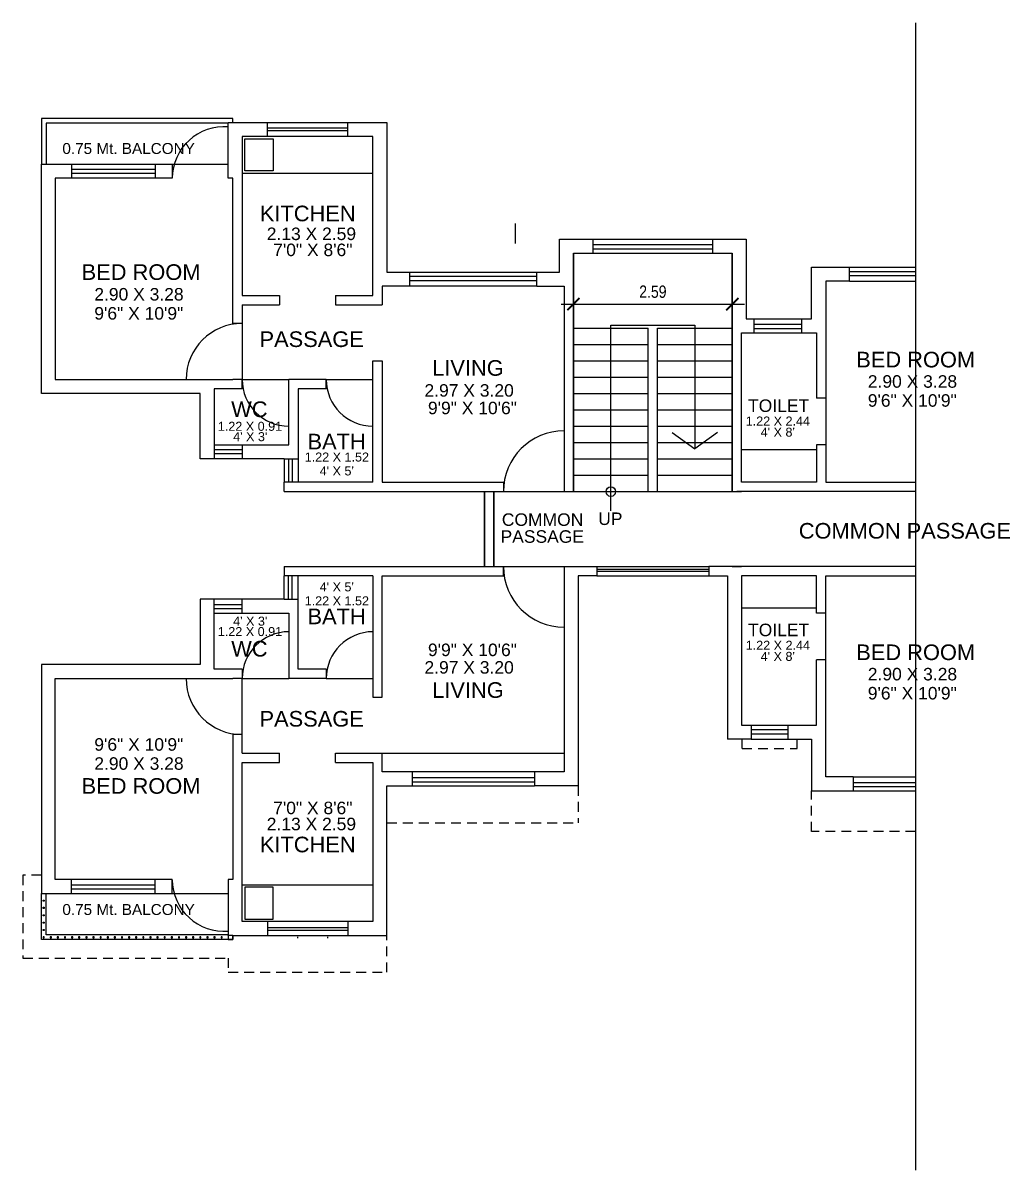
# Model space of a CAD drawing. Header units: metres. Extents: x -1441 to -394, y -133 to 518.
# Drawn here: x -1088.26 to -1072.16, y 136.47 to 155.18 of the extents above; entities that cross this region are included whole.
import ezdxf

# ---------------------------------------------------------------- set-up
doc = ezdxf.new("R2010")
doc.units = ezdxf.units.M
doc.header["$LTSCALE"] = 25.4
doc.header["$PDMODE"] = 3
doc.linetypes.add('DASHED2', pattern=[9.525, 6.35, -3.175])
doc.layers.get('0').update_dxf_attribs({"linetype": 'CONTINUOUS'})
doc.layers.get('DEFPOINTS').update_dxf_attribs({"linetype": 'CONTINUOUS'})
doc.styles.get("Standard").update_dxf_attribs({"font": 'ARIALN.TTF'})
doc.styles.add('STYLE3', font='arial.ttf')
doc.dimstyles.get("Standard").update_dxf_attribs({"dimscale": 0, "dimtxt": 0.2, "dimasz": 0.2, "dimexe": 0.2, "dimexo": 0.25, "dimgap": 0.1, "dimtad": 1, "dimtoh": 1, "dimzin": 0, "dimdsep": 46, "dimtxsty": 'Standard', "dimblk1": 'ARCHTICK', "dimblk2": 'ARCHTICK', "dimsah": 1, "dimcen": 0, "dimdle": 0.2, "dimclrd": 8, "dimclre": 8, "dimclrt": 3, "dimadec": 0, "dimazin": 0, "dimtfac": 1, "dimtmove": 0, "dimatfit": 3, "dimldrblk": 'ARCHTICK', "dimfxl": 25.4, "dimfrac": 1, "dimtolj": 1, "dimtzin": 0, "dimarcsym": 0})

# ---------------------------------------------------------------- blocks, each defined once
blk = doc.blocks.new('_ARCHTICK')
at = {"color": 0, "linetype": 'ByBlock', "const_width": 0.15}
blk.add_lwpolyline([(-0.5, -0.5), (0.5, 0.5)], dxfattribs=at)
blk = doc.blocks.new('*D298')
at = {"color": 8, "lineweight": -2, "transparency": 16777216}
for p, q in [((-1079.279, 150.454), (-1079.279, 150.794)), ((-1076.688, 150.454), (-1076.688, 150.794)), ((-1079.479, 150.594), (-1076.488, 150.594))]:
    blk.add_line(p, q, dxfattribs=at)
at = {"layer": 'DEFPOINTS', "color": 0, "transparency": 16777216}
for p in [(-1076.688, 150.594), (-1079.279, 150.204), (-1076.688, 150.204)]:
    blk.add_point(p, dxfattribs=at)
at = {"color": 8, "lineweight": -2, "transparency": 16777216, "xscale": 0.2, "yscale": 0.2, "zscale": 0.2, "rotation": 180}
blk.add_blockref('_ARCHTICK', (-1079.279, 150.594), dxfattribs=at)
at = {"color": 8, "lineweight": -2, "transparency": 16777216, "xscale": 0.2, "yscale": 0.2, "zscale": 0.2}
blk.add_blockref('_ARCHTICK', (-1076.688, 150.594), dxfattribs=at)
at = {"color": 3, "transparency": 16777216, "insert": (-1077.983, 150.796), "char_height": 0.2, "attachment_point": 5}
blk.add_mtext('\\A1;2.59', dxfattribs=at)

msp = doc.modelspace()

# ---------------------------------------------------------------- linework, layer by layer
at = {"color": 8, "linetype": 'Continuous'}
for p, q in [((-1073.701, 155.18), (-1073.701, 136.472)), ((-1082.397, 143.269), (-1079.431, 143.269))]:
    msp.add_line(p, q, dxfattribs=at)
at = {"color": 7}
for p, q in [((-1084.272, 153.328), (-1084.272, 153.556)), ((-1082.96, 153.328), (-1082.96, 153.556)), ((-1087.465, 152.874), (-1087.465, 152.646)), ((-1086.103, 152.874), (-1086.103, 152.646)), ((-1085.826, 152.874), (-1085.826, 152.646)), ((-1078.964, 151.651), (-1078.964, 151.423)), ((-1077.006, 151.423), (-1077.006, 151.651)), ((-1074.775, 150.969), (-1074.775, 151.198)), ((-1081.95, 150.888), (-1081.95, 151.118)), ((-1079.878, 150.888), (-1079.431, 150.888)), ((-1079.431, 150.888), (-1079.431, 147.537)), ((-1084.073, 150.737), (-1084.073, 150.585)), ((-1083.159, 150.737), (-1083.159, 150.585)), ((-1084.683, 150.585), (-1084.073, 150.585)), ((-1084.683, 150.585), (-1084.683, 150.28)), ((-1083.159, 150.585), (-1082.397, 150.585)), ((-1084.683, 150.28), (-1084.835, 150.28)), ((-1076.33, 150.127), (-1076.33, 150.356)), ((-1075.559, 150.356), (-1075.559, 150.127)), ((-1082.549, 147.689), (-1082.549, 149.67)), ((-1082.549, 149.67), (-1082.397, 149.67)), ((-1084.683, 149.365), (-1084.835, 149.365)), ((-1084.683, 149.213), (-1084.683, 149.365)), ((-1083.921, 148.299), (-1083.921, 149.365)), ((-1083.311, 149.365), (-1083.921, 149.365)), ((-1083.311, 149.213), (-1083.311, 149.365)), ((-1084.683, 149.213), (-1085.14, 149.213)), ((-1085.14, 149.213), (-1085.14, 148.07)), ((-1083.311, 149.213), (-1083.768, 149.213)), ((-1083.768, 149.213), (-1083.768, 148.07)), ((-1075.164, 149.061), (-1075.316, 149.061)), ((-1084.683, 148.299), (-1083.921, 148.299)), ((-1084.683, 148.299), (-1084.683, 148.07)), ((-1075.164, 148.299), (-1075.316, 148.299)), ((-1083.997, 148.07), (-1083.768, 148.07)), ((-1082.549, 147.689), (-1083.997, 147.689)), ((-1083.997, 147.537), (-1083.997, 147.689)), ((-1080.422, 147.689), (-1080.422, 147.537)), ((-1083.997, 147.537), (-1080.422, 147.537)), ((-1080.731, 147.537), (-1080.731, 146.317)), ((-1080.731, 146.317), (-1080.731, 147.537)), ((-1080.579, 147.537), (-1080.579, 146.317)), ((-1080.579, 146.317), (-1080.579, 147.537)), ((-1079.431, 147.537), (-1079.279, 147.537)), ((-1076.688, 147.537), (-1076.536, 147.537)), ((-1073.701, 147.537), (-1076.612, 147.537)), ((-1083.997, 146.317), (-1083.997, 146.165)), ((-1083.997, 146.317), (-1080.422, 146.317)), ((-1080.422, 146.165), (-1080.422, 146.317)), ((-1080.422, 146.165), (-1080.422, 146.317)), ((-1079.431, 146.317), (-1078.895, 146.317)), ((-1078.895, 146.317), (-1078.895, 146.165)), ((-1077.072, 146.317), (-1077.072, 146.165)), ((-1073.701, 146.317), (-1077.072, 146.317)), ((-1076.688, 146.317), (-1076.536, 146.317)), ((-1082.549, 146.165), (-1083.997, 146.165)), ((-1082.549, 146.165), (-1082.549, 144.184)), ((-1077.072, 146.165), (-1076.764, 146.165)), ((-1076.764, 146.165), (-1076.764, 143.498)), ((-1085.14, 144.641), (-1085.14, 145.784)), ((-1084.683, 145.555), (-1084.683, 145.784)), ((-1083.997, 145.784), (-1083.768, 145.784)), ((-1083.768, 144.641), (-1083.768, 145.784)), ((-1084.683, 145.555), (-1083.921, 145.555)), ((-1083.921, 145.555), (-1083.921, 144.489)), ((-1075.164, 145.555), (-1075.316, 145.555)), ((-1084.683, 144.641), (-1085.14, 144.641)), ((-1084.683, 144.641), (-1084.683, 144.489)), ((-1083.311, 144.641), (-1083.768, 144.641)), ((-1083.311, 144.641), (-1083.311, 144.489)), ((-1075.164, 144.793), (-1075.316, 144.793)), ((-1084.683, 144.489), (-1084.835, 144.489)), ((-1083.311, 144.489), (-1083.921, 144.489)), ((-1082.549, 144.184), (-1082.397, 144.184)), ((-1076.378, 143.727), (-1076.378, 143.498)), ((-1075.778, 143.498), (-1075.778, 143.727)), ((-1084.683, 143.574), (-1084.835, 143.574)), ((-1084.683, 143.269), (-1084.683, 143.574)), ((-1076.378, 143.498), (-1076.764, 143.498)), ((-1084.683, 143.269), (-1084.073, 143.269)), ((-1084.073, 143.117), (-1084.073, 143.269)), ((-1083.159, 143.269), (-1082.397, 143.269)), ((-1083.159, 143.117), (-1083.159, 143.269)), ((-1081.912, 142.966), (-1081.912, 142.736)), ((-1079.916, 142.965), (-1079.916, 142.736)), ((-1074.714, 142.885), (-1074.714, 142.656)), ((-1087.465, 140.98), (-1087.465, 141.208)), ((-1086.103, 140.98), (-1086.103, 141.208)), ((-1085.826, 140.98), (-1085.826, 141.208)), ((-1084.272, 140.526), (-1084.272, 140.298)), ((-1082.96, 140.526), (-1082.96, 140.298))]:
    msp.add_line(p, q, dxfattribs=at)
at = {"color": 8}
for p, q in [((-1085.826, 152.874), (-1084.911, 152.874)), ((-1084.683, 152.728), (-1082.549, 152.728)), ((-1080.231, 151.91), (-1080.231, 151.584)), ((-1078.964, 151.651), (-1077.006, 151.651)), ((-1078.964, 151.423), (-1077.006, 151.423)), ((-1074.775, 151.198), (-1073.701, 151.198)), ((-1074.775, 150.969), (-1073.701, 150.969)), ((-1084.683, 150.28), (-1084.683, 149.365)), ((-1076.33, 150.356), (-1075.559, 150.356)), ((-1079.279, 150.204), (-1078.06, 150.204)), ((-1078.06, 147.537), (-1078.06, 150.204)), ((-1077.907, 147.537), (-1077.907, 150.204)), ((-1077.907, 150.204), (-1076.688, 150.204)), ((-1076.33, 150.127), (-1075.559, 150.127)), ((-1079.279, 149.937), (-1078.06, 149.937)), ((-1077.907, 149.937), (-1076.688, 149.937)), ((-1079.279, 149.67), (-1078.06, 149.67)), ((-1077.907, 149.67), (-1076.688, 149.67)), ((-1084.683, 149.365), (-1083.921, 149.365)), ((-1083.311, 149.365), (-1082.549, 149.365)), ((-1079.279, 149.403), (-1078.06, 149.403)), ((-1077.907, 149.403), (-1076.688, 149.403)), ((-1079.279, 149.137), (-1078.06, 149.137)), ((-1077.907, 149.137), (-1076.688, 149.137)), ((-1075.164, 149.061), (-1075.164, 148.299)), ((-1079.279, 148.87), (-1078.06, 148.87)), ((-1077.907, 148.87), (-1076.688, 148.87)), ((-1079.279, 148.603), (-1078.06, 148.603)), ((-1077.907, 148.603), (-1076.688, 148.603)), ((-1085.14, 148.299), (-1084.683, 148.299)), ((-1079.279, 148.337), (-1078.06, 148.337)), ((-1077.907, 148.337), (-1076.688, 148.337)), ((-1075.316, 148.217), (-1076.536, 148.217)), ((-1083.997, 148.07), (-1083.997, 147.689)), ((-1083.768, 148.07), (-1083.768, 147.689)), ((-1079.279, 148.07), (-1078.06, 148.07)), ((-1077.907, 148.07), (-1076.688, 148.07)), ((-1079.279, 147.803), (-1078.06, 147.803)), ((-1077.907, 147.803), (-1076.688, 147.803)), ((-1080.422, 147.537), (-1079.431, 147.537)), ((-1079.279, 147.537), (-1078.06, 147.537)), ((-1078.06, 147.537), (-1077.907, 147.537)), ((-1077.907, 147.537), (-1076.688, 147.537)), ((-1080.422, 146.317), (-1079.431, 146.317)), ((-1078.895, 146.317), (-1077.072, 146.317)), ((-1083.997, 145.784), (-1083.997, 146.165)), ((-1083.768, 145.784), (-1083.768, 146.165)), ((-1078.895, 146.165), (-1077.072, 146.165)), ((-1085.14, 145.555), (-1084.683, 145.555)), ((-1075.316, 145.637), (-1076.536, 145.637)), ((-1075.164, 144.793), (-1075.164, 145.555)), ((-1084.683, 143.574), (-1084.683, 144.489)), ((-1084.683, 144.489), (-1083.921, 144.489)), ((-1083.311, 144.489), (-1082.549, 144.489)), ((-1076.378, 143.727), (-1075.778, 143.727)), ((-1076.378, 143.498), (-1075.778, 143.498)), ((-1074.714, 142.885), (-1073.701, 142.885)), ((-1074.714, 142.656), (-1073.701, 142.656)), ((-1084.683, 141.126), (-1082.549, 141.126)), ((-1085.826, 140.98), (-1084.911, 140.98))]:
    msp.add_line(p, q, dxfattribs=at)
at = {"color": 5}
for p, q in [((-1078.964, 151.565), (-1077.006, 151.565)), ((-1078.964, 151.498), (-1077.006, 151.498)), ((-1074.775, 151.127), (-1073.701, 151.127)), ((-1074.775, 151.059), (-1073.701, 151.059)), ((-1076.33, 150.269), (-1075.559, 150.269)), ((-1076.33, 150.196), (-1075.559, 150.196)), ((-1085.14, 148.225), (-1084.683, 148.225)), ((-1085.14, 148.156), (-1084.683, 148.156)), ((-1083.928, 148.07), (-1083.928, 147.689)), ((-1083.868, 148.07), (-1083.868, 147.689)), ((-1083.928, 145.784), (-1083.928, 146.165)), ((-1083.868, 145.784), (-1083.868, 146.165)), ((-1078.895, 146.271), (-1077.072, 146.271)), ((-1078.895, 146.24), (-1077.072, 146.24)), ((-1085.14, 145.698), (-1084.683, 145.698)), ((-1085.14, 145.629), (-1084.683, 145.629)), ((-1076.378, 143.658), (-1075.778, 143.658)), ((-1076.378, 143.585), (-1075.778, 143.585)), ((-1074.714, 142.795), (-1073.701, 142.795)), ((-1074.714, 142.727), (-1073.701, 142.727))]:
    msp.add_line(p, q, dxfattribs=at)
at = {"color": 146}
for p, q in [((-1079.279, 147.537), (-1079.279, 151.423)), ((-1079.279, 151.423), (-1078.964, 151.423)), ((-1077.006, 151.423), (-1076.688, 151.423)), ((-1076.688, 147.537), (-1076.688, 151.423))]:
    msp.add_line(p, q, dxfattribs=at)
at = {"color": 1}
for p, q in [((-1078.669, 147.222), (-1078.669, 150.249)), ((-1078.669, 150.249), (-1077.298, 150.249)), ((-1077.298, 150.249), (-1077.298, 148.234)), ((-1077.666, 148.501), (-1077.298, 148.234)), ((-1076.93, 148.501), (-1077.298, 148.234))]:
    msp.add_line(p, q, dxfattribs=at)
at = {"color": 9}
for p, q in [((-1087.731, 149.365), (-1085.902, 149.365)), ((-1087.731, 144.489), (-1085.902, 144.489))]:
    msp.add_line(p, q, dxfattribs=at)
at = {"color": 8, "linetype": 'DASHED2', "ltscale": 0.001}
for p, q in [((-1076.528, 143.348), (-1076.528, 143.498)), ((-1075.628, 143.348), (-1075.628, 143.498)), ((-1076.528, 143.348), (-1075.628, 143.348)), ((-1079.203, 142.736), (-1079.203, 142.136)), ((-1075.393, 141.991), (-1075.393, 142.656)), ((-1082.321, 142.136), (-1079.203, 142.136)), ((-1073.701, 141.991), (-1075.393, 141.991))]:
    msp.add_line(p, q, dxfattribs=at)
at = {"color": 7, "linetype": 'Continuous'}
msp.add_line((-1084.835, 140.298), (-1084.911, 140.298), dxfattribs=at)
at = {"color": 38, "linetype": 'Continuous'}
for p, q in [((-1083.775, 140.253), (-1083.775, 140.273)), ((-1083.288, 140.253), (-1083.288, 140.273))]:
    msp.add_line(p, q, dxfattribs=at)
at = {"color": 8}
for points in [[(-1084.835, 153.556), (-1084.835, 153.624), (-1087.959, 153.624), (-1087.959, 152.874)], [(-1084.911, 153.556), (-1084.911, 153.548), (-1087.883, 153.548), (-1087.883, 152.874)], [(-1084.272, 153.556), (-1082.96, 153.556)], [(-1082.96, 153.328), (-1084.272, 153.328)], [(-1087.465, 152.874), (-1086.103, 152.874)], [(-1086.103, 152.646), (-1087.465, 152.646)], [(-1081.95, 151.118), (-1079.878, 151.118)], [(-1079.878, 150.888), (-1081.95, 150.888)], [(-1084.683, 148.07), (-1085.14, 148.07)], [(-1084.683, 145.784), (-1085.14, 145.784)], [(-1079.916, 142.966), (-1081.912, 142.966)], [(-1081.912, 142.736), (-1079.916, 142.736)], [(-1086.103, 141.208), (-1087.465, 141.208)], [(-1084.835, 140.298), (-1084.835, 140.23), (-1087.959, 140.23), (-1087.959, 140.98)], [(-1084.911, 140.298), (-1084.911, 140.306), (-1087.883, 140.306), (-1087.883, 140.98)], [(-1087.465, 140.98), (-1086.103, 140.98)], [(-1082.96, 140.526), (-1084.272, 140.526)], [(-1084.272, 140.298), (-1082.96, 140.298)]]:
    msp.add_lwpolyline(points, dxfattribs=at)
at = {"color": 7}
for points in [[(-1084.911, 152.646), (-1084.911, 153.556), (-1084.272, 153.556)], [(-1082.96, 153.556), (-1082.321, 153.556), (-1082.321, 151.118), (-1081.95, 151.118)], [(-1084.272, 153.328), (-1084.683, 153.328), (-1084.683, 150.737), (-1084.073, 150.737)], [(-1083.159, 150.737), (-1082.549, 150.737), (-1082.549, 153.328), (-1082.96, 153.328)], [(-1085.14, 148.07), (-1085.369, 148.07), (-1085.369, 149.137), (-1085.673, 149.137), (-1085.673, 149.137), (-1087.959, 149.137), (-1087.959, 152.874), (-1087.465, 152.874)], [(-1086.103, 152.874), (-1085.826, 152.874)], [(-1087.465, 152.646), (-1087.731, 152.646), (-1087.731, 149.365), (-1085.902, 149.365), (-1085.902, 149.365), (-1084.835, 149.365)], [(-1085.826, 152.646), (-1086.103, 152.646)], [(-1084.835, 150.28), (-1084.835, 152.646), (-1084.911, 152.646)], [(-1079.878, 150.888), (-1079.878, 151.118), (-1079.509, 151.118), (-1079.509, 151.651), (-1078.964, 151.651)], [(-1077.006, 151.651), (-1076.459, 151.651), (-1076.459, 150.356), (-1076.33, 150.356)], [(-1079.279, 151.423), (-1078.964, 151.423)], [(-1079.279, 147.537), (-1079.279, 151.423)], [(-1077.006, 151.423), (-1076.688, 151.423), (-1076.688, 147.537)], [(-1075.559, 150.356), (-1075.393, 150.356), (-1075.393, 151.198), (-1074.775, 151.198)], [(-1081.95, 150.888), (-1082.397, 150.888), (-1082.397, 150.585)], [(-1074.775, 150.969), (-1075.164, 150.969), (-1075.164, 149.061)], [(-1075.316, 148.299), (-1075.316, 147.689), (-1076.536, 147.689), (-1076.536, 150.127), (-1076.33, 150.127)], [(-1075.559, 150.127), (-1075.316, 150.127), (-1075.316, 149.061)], [(-1082.397, 149.67), (-1082.397, 147.689), (-1080.422, 147.689)], [(-1075.164, 148.299), (-1075.164, 147.689), (-1073.701, 147.689)], [(-1083.997, 148.07), (-1084.683, 148.07)], [(-1079.431, 146.317), (-1079.431, 142.965), (-1079.916, 142.965)], [(-1082.397, 144.184), (-1082.397, 146.165), (-1080.422, 146.165)], [(-1078.895, 146.165), (-1079.203, 146.165), (-1079.203, 142.736), (-1079.916, 142.736)], [(-1075.316, 145.555), (-1075.316, 146.165), (-1076.536, 146.165), (-1076.536, 143.727), (-1076.378, 143.727)], [(-1075.164, 145.555), (-1075.164, 146.165), (-1073.701, 146.165)], [(-1085.14, 145.784), (-1085.369, 145.784), (-1085.369, 144.717), (-1085.673, 144.717), (-1085.673, 144.717), (-1087.959, 144.717), (-1087.959, 140.98), (-1087.465, 140.98)], [(-1083.997, 145.784), (-1084.683, 145.784)], [(-1075.778, 143.727), (-1075.316, 143.727), (-1075.316, 144.793)], [(-1074.714, 142.885), (-1075.164, 142.885), (-1075.164, 144.793)], [(-1087.465, 141.208), (-1087.731, 141.208), (-1087.731, 144.489), (-1085.902, 144.489), (-1085.902, 144.489), (-1084.835, 144.489)], [(-1084.835, 143.574), (-1084.835, 141.208), (-1084.911, 141.208)], [(-1075.778, 143.498), (-1075.393, 143.498), (-1075.393, 142.656), (-1074.714, 142.656)], [(-1084.272, 140.526), (-1084.683, 140.526), (-1084.683, 143.117), (-1084.073, 143.117)], [(-1083.159, 143.117), (-1082.549, 143.117), (-1082.549, 140.526), (-1082.96, 140.526)], [(-1081.912, 142.966), (-1082.397, 142.966), (-1082.397, 143.269)], [(-1082.96, 140.298), (-1082.321, 140.298), (-1082.321, 142.736), (-1081.912, 142.736)], [(-1085.826, 141.208), (-1086.103, 141.208)], [(-1084.911, 141.208), (-1084.911, 140.23), (-1084.835, 140.23), (-1084.835, 140.298), (-1084.272, 140.298)], [(-1086.103, 140.98), (-1085.826, 140.98)]]:
    msp.add_lwpolyline(points, dxfattribs=at)
at = {"color": 5}
for points in [[(-1084.272, 153.471), (-1082.96, 153.471)], [(-1084.272, 153.428), (-1082.96, 153.428)], [(-1087.465, 152.795), (-1086.103, 152.795)], [(-1087.465, 152.73), (-1086.103, 152.73)], [(-1081.95, 151.05), (-1079.878, 151.05)], [(-1081.95, 150.982), (-1079.878, 150.982)], [(-1081.912, 142.872), (-1079.916, 142.872)], [(-1081.912, 142.804), (-1079.916, 142.804)], [(-1087.465, 141.124), (-1086.103, 141.124)], [(-1087.465, 141.059), (-1086.103, 141.059)], [(-1084.272, 140.426), (-1082.96, 140.426)], [(-1084.272, 140.383), (-1082.96, 140.383)]]:
    msp.add_lwpolyline(points, dxfattribs=at)
at = {"color": 8}
for points in [[(-1084.64, 153.291), (-1084.176, 153.291), (-1084.176, 152.767), (-1084.64, 152.767)], [(-1084.64, 140.563), (-1084.176, 140.563), (-1084.176, 141.087), (-1084.64, 141.087)]]:
    msp.add_lwpolyline(points, close=True, dxfattribs=at)
at = {"color": 146}
for points in [[(-1079.279, 151.423), (-1079.279, 147.537)], [(-1076.688, 151.423), (-1076.688, 147.537)]]:
    msp.add_lwpolyline(points, dxfattribs=at)
at = {"color": 8, "linetype": 'DASHED2', "ltscale": 0.001}
msp.add_lwpolyline([(-1087.959, 141.28), (-1088.259, 141.28), (-1088.259, 139.93), (-1084.911, 139.93), (-1084.911, 139.698), (-1082.321, 139.698), (-1082.321, 140.298)], dxfattribs=at)
at = {"color": 1}
for points in [[(-1087.931, 140.856), (-1087.931, 140.876), (-1087.911, 140.876), (-1087.911, 140.856)], [(-1087.931, 140.737), (-1087.931, 140.757), (-1087.911, 140.757), (-1087.911, 140.737)], [(-1087.931, 140.617), (-1087.931, 140.637), (-1087.911, 140.637), (-1087.911, 140.617)], [(-1087.931, 140.497), (-1087.931, 140.517), (-1087.911, 140.517), (-1087.911, 140.497)], [(-1087.931, 140.377), (-1087.931, 140.397), (-1087.911, 140.397), (-1087.911, 140.377)], [(-1087.931, 140.258), (-1087.911, 140.258), (-1087.911, 140.278), (-1087.931, 140.278)], [(-1087.815, 140.258), (-1087.795, 140.258), (-1087.795, 140.278), (-1087.815, 140.278)], [(-1087.699, 140.258), (-1087.679, 140.258), (-1087.679, 140.278), (-1087.699, 140.278)], [(-1087.583, 140.258), (-1087.563, 140.258), (-1087.563, 140.278), (-1087.583, 140.278)], [(-1087.467, 140.258), (-1087.447, 140.258), (-1087.447, 140.278), (-1087.467, 140.278)], [(-1087.351, 140.258), (-1087.331, 140.258), (-1087.331, 140.278), (-1087.351, 140.278)], [(-1087.234, 140.258), (-1087.214, 140.258), (-1087.214, 140.278), (-1087.234, 140.278)], [(-1087.118, 140.258), (-1087.098, 140.258), (-1087.098, 140.278), (-1087.118, 140.278)], [(-1087.002, 140.258), (-1086.982, 140.258), (-1086.982, 140.278), (-1087.002, 140.278)], [(-1086.886, 140.258), (-1086.866, 140.258), (-1086.866, 140.278), (-1086.886, 140.278)], [(-1086.77, 140.258), (-1086.75, 140.258), (-1086.75, 140.278), (-1086.77, 140.278)], [(-1086.654, 140.258), (-1086.634, 140.258), (-1086.634, 140.278), (-1086.654, 140.278)], [(-1086.538, 140.258), (-1086.518, 140.258), (-1086.518, 140.278), (-1086.538, 140.278)], [(-1086.421, 140.258), (-1086.401, 140.258), (-1086.401, 140.278), (-1086.421, 140.278)], [(-1086.305, 140.258), (-1086.285, 140.258), (-1086.285, 140.278), (-1086.305, 140.278)], [(-1086.189, 140.258), (-1086.169, 140.258), (-1086.169, 140.278), (-1086.189, 140.278)], [(-1086.073, 140.258), (-1086.053, 140.258), (-1086.053, 140.278), (-1086.073, 140.278)], [(-1085.957, 140.258), (-1085.937, 140.258), (-1085.937, 140.278), (-1085.957, 140.278)], [(-1085.841, 140.258), (-1085.821, 140.258), (-1085.821, 140.278), (-1085.841, 140.278)], [(-1085.724, 140.258), (-1085.704, 140.258), (-1085.704, 140.278), (-1085.724, 140.278)], [(-1085.608, 140.258), (-1085.588, 140.258), (-1085.588, 140.278), (-1085.608, 140.278)], [(-1085.492, 140.258), (-1085.472, 140.258), (-1085.472, 140.278), (-1085.492, 140.278)], [(-1085.376, 140.258), (-1085.356, 140.258), (-1085.356, 140.278), (-1085.376, 140.278)], [(-1085.26, 140.258), (-1085.24, 140.258), (-1085.24, 140.278), (-1085.26, 140.278)], [(-1085.144, 140.258), (-1085.124, 140.258), (-1085.124, 140.278), (-1085.144, 140.278)], [(-1085.028, 140.258), (-1085.008, 140.258), (-1085.008, 140.278), (-1085.028, 140.278)]]:
    msp.add_lwpolyline(points, close=True, dxfattribs=at)
msp.add_circle((-1078.669, 147.537), 0.0788, dxfattribs=at)
at = {"color": 8}
for centre, radius, start, end in [((-1084.977, 152.638), 0.849, 85.5836, 179.178), ((-1084.683, 149.365), 0.914, 90, 180), ((-1083.921, 149.365), 0.762, 180, 270), ((-1082.549, 149.365), 0.762, 180, 270), ((-1079.431, 147.537), 0.991, 90, 180), ((-1079.431, 146.317), 0.991, 180, 270), ((-1079.431, 146.317), 0.991, 180, 270), ((-1083.921, 144.489), 0.762, 90, 180), ((-1082.549, 144.489), 0.762, 90, 180), ((-1084.683, 144.489), 0.914, 180, 270), ((-1084.977, 141.216), 0.849, 180.822, 274.4164)]:
    msp.add_arc(centre, radius, start, end, dxfattribs=at)

# ---------------------------------------------------------------- texts
at = {"color": 146, "style": 'STYLE3'}
for s, height, p in [('0.75 Mt. BALCONY', 0.17842, (-1087.616, 153.043)), ('KITCHEN', 0.2549, (-1084.395, 151.945)), ('2.13 X 2.59', 0.20391, (-1084.282, 151.639)), ('7\'0" X 8\'6"', 0.20391, (-1084.177, 151.377)), ('BED ROOM', 0.2549, (-1087.302, 150.989)), ('2.90 X 3.28', 0.20391, (-1087.095, 150.653)), ('9\'6" X 10\'9"', 0.20391, (-1087.095, 150.342)), ('PASSAGE', 0.2549, (-1084.4, 149.895)), ('LIVING', 0.2549, (-1081.584, 149.426)), ('BED ROOM', 0.2549, (-1074.665, 149.562)), ('2.97 X 3.20', 0.20391, (-1081.709, 149.085)), ('2.90 X 3.28', 0.20391, (-1074.477, 149.231)), ('9\'6" X 10\'9"', 0.20391, (-1074.477, 148.921)), ('WC', 0.2549, (-1084.862, 148.752)), ('9\'9" X 10\'6"', 0.20391, (-1081.652, 148.799)), ('TOILET', 0.2039, (-1076.431, 148.836)), ('1.22 X 2.44', 0.14682, (-1076.469, 148.614)), ('1.22 X 0.91', 0.14682, (-1085.08, 148.528)), ("4' X 8'", 0.1468, (-1076.224, 148.433)), ("4' X 3'", 0.1468, (-1084.83, 148.359)), ('BATH', 0.2549, (-1083.617, 148.225)), ('1.22 X 1.52', 0.14682, (-1083.663, 148.027)), ("4' X 5'", 0.1468, (-1083.418, 147.8)), ('COMMON', 0.2039, (-1080.447, 146.978)), ('UP', 0.2039, (-1078.875, 146.992)), ('PASSAGE', 0.2039, (-1080.468, 146.702)), ('COMMON PASSAGE', 0.25489, (-1075.603, 146.77)), ("4' X 5'", 0.1468, (-1083.418, 145.909)), ('1.22 X 1.52', 0.14682, (-1083.663, 145.682)), ('BATH', 0.2549, (-1083.617, 145.374)), ("4' X 3'", 0.1468, (-1084.83, 145.351)), ('TOILET', 0.2039, (-1076.431, 145.179)), ('1.22 X 0.91', 0.14682, (-1085.08, 145.181)), ('WC', 0.2549, (-1084.862, 144.847)), ('9\'9" X 10\'6"', 0.20391, (-1081.652, 144.854)), ('1.22 X 2.44', 0.14682, (-1076.469, 144.957)), ('BED ROOM', 0.2549, (-1074.665, 144.789)), ("4' X 8'", 0.1468, (-1076.224, 144.776)), ('2.97 X 3.20', 0.20391, (-1081.709, 144.568)), ('2.90 X 3.28', 0.20391, (-1074.477, 144.458)), ('LIVING', 0.2549, (-1081.584, 144.173)), ('9\'6" X 10\'9"', 0.20391, (-1074.477, 144.147)), ('PASSAGE', 0.2549, (-1084.4, 143.704)), ('9\'6" X 10\'9"', 0.20391, (-1087.095, 143.311)), ('2.90 X 3.28', 0.20391, (-1087.095, 143)), ('BED ROOM', 0.2549, (-1087.302, 142.609)), ('7\'0" X 8\'6"', 0.20391, (-1084.177, 142.276)), ('2.13 X 2.59', 0.20391, (-1084.282, 142.014)), ('KITCHEN', 0.2549, (-1084.395, 141.654)), ('0.75 Mt. BALCONY', 0.17842, (-1087.616, 140.632))]:
    msp.add_text(s, height=height, dxfattribs=at).set_placement(p)

# ---------------------------------------------------------------- dimensions: what is measured, and where the dimension line sits
at = {"color": 8}
dim = msp.add_linear_dim(base=(-1076.688, 150.594), p1=(-1079.279, 150.204), p2=(-1076.688, 150.204), dimstyle='Standard', override={"dimscale": 1}, dxfattribs=at)
dim.commit()
dim.dimension.update_dxf_attribs({"geometry": '*D298', "text_midpoint": (-1077.983, 150.796)})

doc.saveas('drawing.dxf')
